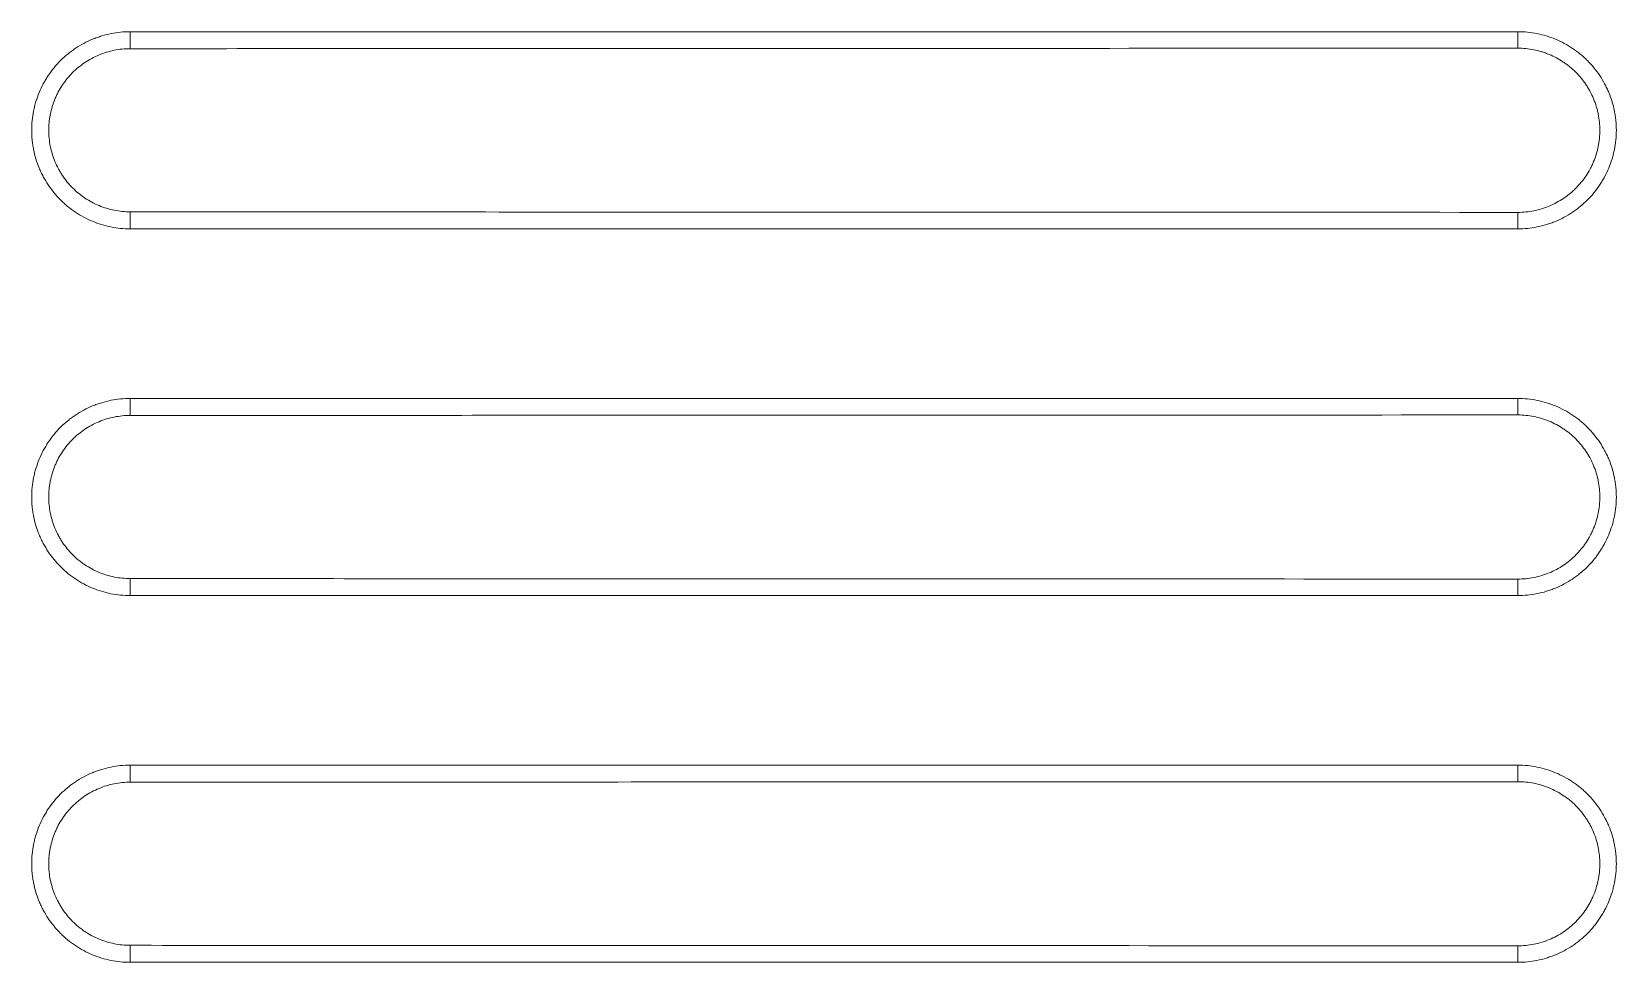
# Model space of a CAD drawing. Header units: millimetres. Extents: x -195 to 1349, y 148 to 750.
# Drawn here: x 928.65 to 948.1, y 390.53 to 401.94 of the extents above; entities that cross this region are included whole.
import ezdxf

# ---------------------------------------------------------------- set-up
doc = ezdxf.new("R2010")
doc.units = ezdxf.units.MM
doc.layers.add('4', color=7, linetype='CONTINUOUS', true_color=0xffffff)

msp = doc.modelspace()

# ---------------------------------------------------------------- linework, layer by layer
at = {"layer": '4', "color": 7, "linetype": 'Continuous', "lineweight": 18}
for points, knots in [([(929.859, 401.945), (929.78, 401.945), (929.701, 401.937), (929.585, 401.914), (929.547, 401.904), (929.49, 401.887), (929.471, 401.881), (929.433, 401.867), (929.415, 401.86), (929.323, 401.822), (929.254, 401.785), (929.171, 401.73), (929.155, 401.719), (929.123, 401.695), (929.108, 401.683), (929.061, 401.645), (929.032, 401.619), (928.948, 401.535), (928.898, 401.474), (928.843, 401.391), (928.832, 401.374), (928.812, 401.34), (928.802, 401.323), (928.774, 401.271), (928.757, 401.235), (928.727, 401.162), (928.714, 401.125), (928.696, 401.068), (928.691, 401.049), (928.681, 401.011), (928.677, 400.991), (928.658, 400.893), (928.65, 400.815), (928.65, 400.697), (928.652, 400.657), (928.658, 400.598), (928.66, 400.578), (928.666, 400.539), (928.669, 400.519), (928.688, 400.422), (928.711, 400.347), (928.749, 400.255), (928.757, 400.237), (928.774, 400.201), (928.783, 400.183), (928.811, 400.13), (928.832, 400.097), (928.897, 399.998), (928.947, 399.937), (929.018, 399.867), (929.032, 399.853), (929.061, 399.826), (929.106, 399.787), (929.154, 399.752), (929.219, 399.708), (929.253, 399.688), (929.323, 399.65), (929.359, 399.633), (929.469, 399.588), (929.545, 399.565), (929.661, 399.541), (929.7, 399.536), (929.78, 399.528), (929.819, 399.526), (929.859, 399.526)], [0, 0, 0, 0, 0.0625, 0.0625, 0.09375, 0.09375, 0.109375, 0.109375, 0.125, 0.125, 0.1875, 0.1875, 0.203125, 0.203125, 0.21875, 0.21875, 0.25, 0.25, 0.3125, 0.3125, 0.328125, 0.328125, 0.34375, 0.34375, 0.375, 0.375, 0.40625, 0.40625, 0.421875, 0.421875, 0.4375, 0.4375, 0.5, 0.5, 0.53125, 0.53125, 0.546875, 0.546875, 0.5625, 0.5625, 0.625, 0.625, 0.640625, 0.640625, 0.65625, 0.65625, 0.6875, 0.6875, 0.75, 0.75, 0.765625, 0.765625, 0.78125, 0.8125, 0.8125, 0.84375, 0.84375, 0.875, 0.875, 0.9375, 0.9375, 0.96875, 0.96875, 1, 1, 1, 1]), ([(946.888, 401.945), (944.343, 401.945), (941.799, 401.945), (937.522, 401.945), (935.789, 401.945), (932.658, 401.945), (931.259, 401.945), (929.859, 401.945)], [0, 0, 0, 0, 0.448302, 0.448302, 0.753513, 0.753513, 1, 1, 1, 1]), ([(946.888, 399.526), (946.968, 399.526), (947.047, 399.534), (947.162, 399.557), (947.201, 399.566), (947.258, 399.584), (947.277, 399.59), (947.314, 399.603), (947.333, 399.61), (947.424, 399.648), (947.494, 399.685), (947.576, 399.74), (947.592, 399.752), (947.624, 399.775), (947.64, 399.788), (947.686, 399.826), (947.715, 399.852), (947.799, 399.936), (947.849, 399.997), (947.904, 400.079), (947.915, 400.096), (947.936, 400.13), (947.945, 400.148), (947.973, 400.2), (947.99, 400.236), (948.02, 400.308), (948.034, 400.346), (948.051, 400.402), (948.056, 400.421), (948.066, 400.46), (948.07, 400.48), (948.09, 400.577), (948.098, 400.656), (948.098, 400.774), (948.096, 400.813), (948.09, 400.873), (948.087, 400.893), (948.082, 400.932), (948.078, 400.952), (948.059, 401.049), (948.036, 401.124), (947.998, 401.216), (947.99, 401.234), (947.973, 401.27), (947.964, 401.288), (947.936, 401.34), (947.916, 401.374), (947.85, 401.472), (947.8, 401.534), (947.73, 401.604), (947.715, 401.618), (947.686, 401.645), (947.641, 401.683), (947.594, 401.719), (947.528, 401.762), (947.494, 401.783), (947.424, 401.82), (947.388, 401.837), (947.278, 401.883), (947.203, 401.906), (947.087, 401.929), (947.047, 401.935), (946.968, 401.943), (946.928, 401.945), (946.888, 401.945)], [0, 0, 0, 0, 0.0625, 0.0625, 0.09375, 0.09375, 0.109375, 0.109375, 0.125, 0.125, 0.1875, 0.1875, 0.203125, 0.203125, 0.21875, 0.21875, 0.25, 0.25, 0.3125, 0.3125, 0.328125, 0.328125, 0.34375, 0.34375, 0.375, 0.375, 0.40625, 0.40625, 0.421875, 0.421875, 0.4375, 0.4375, 0.5, 0.5, 0.53125, 0.53125, 0.546875, 0.546875, 0.5625, 0.5625, 0.625, 0.625, 0.640625, 0.640625, 0.65625, 0.65625, 0.6875, 0.6875, 0.75, 0.75, 0.765625, 0.765625, 0.78125, 0.8125, 0.8125, 0.84375, 0.84375, 0.875, 0.875, 0.9375, 0.9375, 0.96875, 0.96875, 1, 1, 1, 1]), ([(929.859, 399.734), (929.793, 399.735), (929.728, 399.741), (929.633, 399.76), (929.601, 399.768), (929.538, 399.787), (929.507, 399.798), (929.446, 399.823), (929.387, 399.851), (929.331, 399.885), (929.29, 399.912), (929.277, 399.921), (929.251, 399.941), (929.238, 399.951), (929.199, 399.983), (929.175, 400.005), (929.106, 400.074), (929.065, 400.124), (929.019, 400.192), (929.01, 400.206), (928.993, 400.235), (928.985, 400.249), (928.962, 400.292), (928.948, 400.322), (928.923, 400.382), (928.912, 400.413), (928.898, 400.46), (928.893, 400.475), (928.885, 400.507), (928.881, 400.524), (928.872, 400.572), (928.862, 400.637), (928.859, 400.702), (928.859, 400.767), (928.86, 400.8), (928.865, 400.849), (928.867, 400.865), (928.872, 400.898), (928.886, 400.979), (928.91, 401.057), (928.941, 401.132), (928.948, 401.147), (928.962, 401.177), (928.969, 401.192), (928.992, 401.236), (929.009, 401.264), (929.063, 401.345), (929.105, 401.396), (929.163, 401.454), (929.175, 401.465), (929.199, 401.487), (929.212, 401.498), (929.25, 401.529), (929.276, 401.549), (929.33, 401.585), (929.358, 401.602), (929.416, 401.633), (929.446, 401.647), (929.506, 401.672), (929.568, 401.694), (929.631, 401.71), (929.695, 401.723), (929.728, 401.728), (929.793, 401.735), (929.826, 401.736), (929.859, 401.736)], [0, 0, 0, 0, 0.0625, 0.0625, 0.09375, 0.09375, 0.125, 0.125, 0.15625, 0.1875, 0.1875, 0.203125, 0.203125, 0.21875, 0.21875, 0.25, 0.25, 0.3125, 0.3125, 0.328125, 0.328125, 0.34375, 0.34375, 0.375, 0.375, 0.40625, 0.40625, 0.421875, 0.421875, 0.4375, 0.4375, 0.46875, 0.5, 0.5, 0.53125, 0.53125, 0.546875, 0.546875, 0.5625, 0.625, 0.625, 0.640625, 0.640625, 0.65625, 0.65625, 0.6875, 0.6875, 0.75, 0.75, 0.765625, 0.765625, 0.78125, 0.78125, 0.8125, 0.8125, 0.84375, 0.84375, 0.875, 0.875, 0.90625, 0.9375, 0.9375, 0.96875, 0.96875, 1, 1, 1, 1]), ([(946.888, 401.742), (944.343, 401.741), (941.799, 401.741), (937.522, 401.739), (935.789, 401.738), (932.658, 401.737), (931.259, 401.737), (929.859, 401.736)], [0, 0, 0, 0, 0.448296, 0.448296, 0.75351, 0.75351, 1, 1, 1, 1]), ([(946.888, 401.742), (946.955, 401.742), (947.02, 401.736), (947.116, 401.717), (947.148, 401.709), (947.196, 401.695), (947.212, 401.689), (947.243, 401.678), (947.258, 401.672), (947.304, 401.653), (947.363, 401.625), (947.42, 401.591), (947.461, 401.564), (947.474, 401.555), (947.501, 401.535), (947.514, 401.525), (947.553, 401.493), (947.577, 401.471), (947.647, 401.401), (947.688, 401.351), (947.734, 401.282), (947.743, 401.268), (947.76, 401.239), (947.769, 401.225), (947.792, 401.181), (947.806, 401.152), (947.831, 401.091), (947.842, 401.06), (947.857, 401.013), (947.861, 400.997), (947.869, 400.965), (947.873, 400.949), (947.883, 400.9), (947.892, 400.835), (947.895, 400.769), (947.896, 400.703), (947.894, 400.67), (947.889, 400.621), (947.887, 400.604), (947.882, 400.572), (947.868, 400.49), (947.844, 400.412), (947.813, 400.336), (947.806, 400.32), (947.792, 400.29), (947.785, 400.276), (947.761, 400.232), (947.744, 400.204), (947.69, 400.122), (947.648, 400.071), (947.589, 400.012), (947.577, 400), (947.553, 399.978), (947.54, 399.968), (947.502, 399.936), (947.476, 399.917), (947.421, 399.88), (947.393, 399.863), (947.335, 399.832), (947.305, 399.818), (947.244, 399.792), (947.182, 399.77), (947.118, 399.754), (947.053, 399.741), (947.021, 399.736), (946.954, 399.73), (946.921, 399.728), (946.888, 399.728)], [0, 0, 0, 0, 0.0625, 0.0625, 0.09375, 0.09375, 0.109375, 0.109375, 0.125, 0.125, 0.15625, 0.1875, 0.1875, 0.203125, 0.203125, 0.21875, 0.21875, 0.25, 0.25, 0.3125, 0.3125, 0.328125, 0.328125, 0.34375, 0.34375, 0.375, 0.375, 0.40625, 0.40625, 0.421875, 0.421875, 0.4375, 0.4375, 0.46875, 0.5, 0.5, 0.53125, 0.53125, 0.546875, 0.546875, 0.5625, 0.625, 0.625, 0.640625, 0.640625, 0.65625, 0.65625, 0.6875, 0.6875, 0.75, 0.75, 0.765625, 0.765625, 0.78125, 0.78125, 0.8125, 0.8125, 0.84375, 0.84375, 0.875, 0.875, 0.90625, 0.9375, 0.9375, 0.96875, 0.96875, 1, 1, 1, 1]), ([(946.888, 399.728), (944.343, 399.729), (941.799, 399.73), (937.522, 399.732), (935.789, 399.732), (932.658, 399.733), (931.259, 399.734), (929.859, 399.734)], [0, 0, 0, 0, 0.448295, 0.448295, 0.75351, 0.75351, 1, 1, 1, 1]), ([(946.888, 399.526), (944.343, 399.526), (941.799, 399.526), (937.522, 399.526), (935.789, 399.526), (932.658, 399.526), (931.259, 399.526), (929.859, 399.526)], [0, 0, 0, 0, 0.448302, 0.448302, 0.753513, 0.753513, 1, 1, 1, 1]), ([(929.859, 397.445), (929.78, 397.445), (929.701, 397.437), (929.585, 397.414), (929.547, 397.404), (929.49, 397.387), (929.471, 397.381), (929.433, 397.367), (929.415, 397.36), (929.323, 397.322), (929.254, 397.285), (929.171, 397.23), (929.155, 397.219), (929.123, 397.195), (929.108, 397.183), (929.061, 397.145), (929.032, 397.119), (928.948, 397.035), (928.898, 396.974), (928.843, 396.891), (928.832, 396.874), (928.812, 396.84), (928.802, 396.823), (928.774, 396.771), (928.757, 396.735), (928.727, 396.662), (928.714, 396.625), (928.696, 396.568), (928.691, 396.549), (928.681, 396.511), (928.677, 396.491), (928.658, 396.393), (928.65, 396.315), (928.65, 396.197), (928.652, 396.157), (928.658, 396.098), (928.66, 396.078), (928.666, 396.039), (928.669, 396.019), (928.688, 395.922), (928.711, 395.847), (928.749, 395.755), (928.757, 395.737), (928.774, 395.701), (928.783, 395.683), (928.811, 395.63), (928.832, 395.597), (928.897, 395.498), (928.947, 395.437), (929.018, 395.367), (929.032, 395.353), (929.061, 395.326), (929.106, 395.287), (929.154, 395.252), (929.219, 395.208), (929.253, 395.188), (929.323, 395.15), (929.359, 395.133), (929.469, 395.088), (929.545, 395.065), (929.661, 395.041), (929.7, 395.036), (929.78, 395.028), (929.819, 395.026), (929.859, 395.026)], [0, 0, 0, 0, 0.0625, 0.0625, 0.09375, 0.09375, 0.109375, 0.109375, 0.125, 0.125, 0.1875, 0.1875, 0.203125, 0.203125, 0.21875, 0.21875, 0.25, 0.25, 0.3125, 0.3125, 0.328125, 0.328125, 0.34375, 0.34375, 0.375, 0.375, 0.40625, 0.40625, 0.421875, 0.421875, 0.4375, 0.4375, 0.5, 0.5, 0.53125, 0.53125, 0.546875, 0.546875, 0.5625, 0.5625, 0.625, 0.625, 0.640625, 0.640625, 0.65625, 0.65625, 0.6875, 0.6875, 0.75, 0.75, 0.765625, 0.765625, 0.78125, 0.8125, 0.8125, 0.84375, 0.84375, 0.875, 0.875, 0.9375, 0.9375, 0.96875, 0.96875, 1, 1, 1, 1]), ([(946.888, 397.445), (944.343, 397.445), (941.799, 397.445), (937.522, 397.445), (935.789, 397.445), (932.658, 397.445), (931.259, 397.445), (929.859, 397.445)], [0, 0, 0, 0, 0.448302, 0.448302, 0.753513, 0.753513, 1, 1, 1, 1]), ([(946.888, 395.026), (946.968, 395.026), (947.047, 395.034), (947.162, 395.057), (947.201, 395.066), (947.258, 395.084), (947.277, 395.09), (947.314, 395.103), (947.333, 395.11), (947.424, 395.148), (947.494, 395.185), (947.576, 395.24), (947.592, 395.252), (947.624, 395.275), (947.64, 395.288), (947.686, 395.326), (947.715, 395.352), (947.799, 395.436), (947.849, 395.497), (947.904, 395.579), (947.915, 395.596), (947.936, 395.63), (947.945, 395.648), (947.973, 395.7), (947.99, 395.736), (948.02, 395.808), (948.034, 395.846), (948.051, 395.902), (948.056, 395.921), (948.066, 395.96), (948.07, 395.98), (948.09, 396.077), (948.098, 396.156), (948.098, 396.274), (948.096, 396.313), (948.09, 396.373), (948.087, 396.393), (948.082, 396.432), (948.078, 396.452), (948.059, 396.549), (948.036, 396.624), (947.998, 396.716), (947.99, 396.734), (947.973, 396.77), (947.964, 396.788), (947.936, 396.84), (947.916, 396.874), (947.85, 396.972), (947.8, 397.034), (947.73, 397.104), (947.715, 397.118), (947.686, 397.145), (947.641, 397.183), (947.594, 397.219), (947.528, 397.262), (947.494, 397.283), (947.424, 397.32), (947.388, 397.337), (947.278, 397.383), (947.203, 397.406), (947.087, 397.429), (947.047, 397.435), (946.968, 397.443), (946.928, 397.445), (946.888, 397.445)], [0, 0, 0, 0, 0.0625, 0.0625, 0.09375, 0.09375, 0.109375, 0.109375, 0.125, 0.125, 0.1875, 0.1875, 0.203125, 0.203125, 0.21875, 0.21875, 0.25, 0.25, 0.3125, 0.3125, 0.328125, 0.328125, 0.34375, 0.34375, 0.375, 0.375, 0.40625, 0.40625, 0.421875, 0.421875, 0.4375, 0.4375, 0.5, 0.5, 0.53125, 0.53125, 0.546875, 0.546875, 0.5625, 0.5625, 0.625, 0.625, 0.640625, 0.640625, 0.65625, 0.65625, 0.6875, 0.6875, 0.75, 0.75, 0.765625, 0.765625, 0.78125, 0.8125, 0.8125, 0.84375, 0.84375, 0.875, 0.875, 0.9375, 0.9375, 0.96875, 0.96875, 1, 1, 1, 1]), ([(929.859, 395.234), (929.793, 395.235), (929.728, 395.241), (929.633, 395.26), (929.601, 395.268), (929.538, 395.287), (929.507, 395.298), (929.446, 395.323), (929.387, 395.351), (929.331, 395.385), (929.29, 395.412), (929.277, 395.421), (929.251, 395.441), (929.238, 395.451), (929.199, 395.483), (929.175, 395.505), (929.106, 395.574), (929.065, 395.624), (929.019, 395.692), (929.01, 395.706), (928.993, 395.735), (928.985, 395.749), (928.962, 395.792), (928.948, 395.822), (928.923, 395.882), (928.912, 395.913), (928.898, 395.96), (928.893, 395.975), (928.885, 396.007), (928.881, 396.024), (928.872, 396.072), (928.862, 396.137), (928.859, 396.202), (928.859, 396.267), (928.86, 396.3), (928.865, 396.349), (928.867, 396.365), (928.872, 396.398), (928.886, 396.479), (928.91, 396.557), (928.941, 396.632), (928.948, 396.647), (928.962, 396.677), (928.969, 396.692), (928.992, 396.736), (929.009, 396.764), (929.063, 396.845), (929.105, 396.896), (929.163, 396.954), (929.175, 396.965), (929.199, 396.987), (929.212, 396.998), (929.25, 397.029), (929.276, 397.049), (929.33, 397.085), (929.358, 397.102), (929.416, 397.133), (929.446, 397.147), (929.506, 397.172), (929.568, 397.194), (929.631, 397.21), (929.695, 397.223), (929.728, 397.228), (929.793, 397.235), (929.826, 397.236), (929.859, 397.236)], [0, 0, 0, 0, 0.0625, 0.0625, 0.09375, 0.09375, 0.125, 0.125, 0.15625, 0.1875, 0.1875, 0.203125, 0.203125, 0.21875, 0.21875, 0.25, 0.25, 0.3125, 0.3125, 0.328125, 0.328125, 0.34375, 0.34375, 0.375, 0.375, 0.40625, 0.40625, 0.421875, 0.421875, 0.4375, 0.4375, 0.46875, 0.5, 0.5, 0.53125, 0.53125, 0.546875, 0.546875, 0.5625, 0.625, 0.625, 0.640625, 0.640625, 0.65625, 0.65625, 0.6875, 0.6875, 0.75, 0.75, 0.765625, 0.765625, 0.78125, 0.78125, 0.8125, 0.8125, 0.84375, 0.84375, 0.875, 0.875, 0.90625, 0.9375, 0.9375, 0.96875, 0.96875, 1, 1, 1, 1]), ([(946.888, 397.242), (944.343, 397.241), (941.799, 397.241), (937.522, 397.239), (935.789, 397.238), (932.658, 397.237), (931.259, 397.237), (929.859, 397.236)], [0, 0, 0, 0, 0.448296, 0.448296, 0.75351, 0.75351, 1, 1, 1, 1]), ([(946.888, 397.242), (946.955, 397.242), (947.02, 397.236), (947.116, 397.217), (947.148, 397.209), (947.196, 397.195), (947.212, 397.189), (947.243, 397.178), (947.258, 397.172), (947.304, 397.153), (947.363, 397.125), (947.42, 397.091), (947.461, 397.064), (947.474, 397.055), (947.501, 397.035), (947.514, 397.025), (947.553, 396.993), (947.577, 396.971), (947.647, 396.901), (947.688, 396.851), (947.734, 396.782), (947.743, 396.768), (947.76, 396.739), (947.769, 396.725), (947.792, 396.681), (947.806, 396.652), (947.831, 396.591), (947.842, 396.56), (947.857, 396.513), (947.861, 396.497), (947.869, 396.465), (947.873, 396.449), (947.883, 396.4), (947.892, 396.335), (947.895, 396.269), (947.896, 396.203), (947.894, 396.17), (947.889, 396.121), (947.887, 396.104), (947.882, 396.072), (947.868, 395.99), (947.844, 395.912), (947.813, 395.836), (947.806, 395.82), (947.792, 395.79), (947.785, 395.776), (947.761, 395.732), (947.744, 395.704), (947.69, 395.622), (947.648, 395.571), (947.589, 395.512), (947.577, 395.5), (947.553, 395.478), (947.54, 395.468), (947.502, 395.436), (947.476, 395.417), (947.421, 395.38), (947.393, 395.363), (947.335, 395.332), (947.305, 395.318), (947.244, 395.292), (947.182, 395.27), (947.118, 395.254), (947.053, 395.241), (947.021, 395.236), (946.954, 395.23), (946.921, 395.228), (946.888, 395.228)], [0, 0, 0, 0, 0.0625, 0.0625, 0.09375, 0.09375, 0.109375, 0.109375, 0.125, 0.125, 0.15625, 0.1875, 0.1875, 0.203125, 0.203125, 0.21875, 0.21875, 0.25, 0.25, 0.3125, 0.3125, 0.328125, 0.328125, 0.34375, 0.34375, 0.375, 0.375, 0.40625, 0.40625, 0.421875, 0.421875, 0.4375, 0.4375, 0.46875, 0.5, 0.5, 0.53125, 0.53125, 0.546875, 0.546875, 0.5625, 0.625, 0.625, 0.640625, 0.640625, 0.65625, 0.65625, 0.6875, 0.6875, 0.75, 0.75, 0.765625, 0.765625, 0.78125, 0.78125, 0.8125, 0.8125, 0.84375, 0.84375, 0.875, 0.875, 0.90625, 0.9375, 0.9375, 0.96875, 0.96875, 1, 1, 1, 1]), ([(946.888, 395.228), (944.343, 395.229), (941.799, 395.23), (937.522, 395.232), (935.789, 395.232), (932.658, 395.233), (931.259, 395.234), (929.859, 395.234)], [0, 0, 0, 0, 0.448295, 0.448295, 0.75351, 0.75351, 1, 1, 1, 1]), ([(946.888, 395.026), (944.343, 395.026), (941.799, 395.026), (937.522, 395.026), (935.789, 395.026), (932.658, 395.026), (931.259, 395.026), (929.859, 395.026)], [0, 0, 0, 0, 0.448302, 0.448302, 0.753513, 0.753513, 1, 1, 1, 1]), ([(929.859, 392.945), (929.78, 392.945), (929.701, 392.937), (929.585, 392.914), (929.547, 392.904), (929.49, 392.887), (929.471, 392.881), (929.433, 392.867), (929.415, 392.86), (929.323, 392.822), (929.254, 392.785), (929.171, 392.73), (929.155, 392.719), (929.123, 392.695), (929.108, 392.683), (929.061, 392.645), (929.032, 392.619), (928.948, 392.535), (928.898, 392.474), (928.843, 392.391), (928.832, 392.374), (928.812, 392.34), (928.802, 392.323), (928.774, 392.271), (928.757, 392.235), (928.727, 392.162), (928.714, 392.125), (928.696, 392.068), (928.691, 392.049), (928.681, 392.011), (928.677, 391.991), (928.658, 391.893), (928.65, 391.815), (928.65, 391.697), (928.652, 391.657), (928.658, 391.598), (928.66, 391.578), (928.666, 391.539), (928.669, 391.519), (928.688, 391.422), (928.711, 391.347), (928.749, 391.255), (928.757, 391.237), (928.774, 391.201), (928.783, 391.183), (928.811, 391.13), (928.832, 391.097), (928.897, 390.998), (928.947, 390.937), (929.018, 390.867), (929.032, 390.853), (929.061, 390.826), (929.106, 390.787), (929.154, 390.752), (929.219, 390.708), (929.253, 390.688), (929.323, 390.65), (929.359, 390.633), (929.469, 390.588), (929.545, 390.565), (929.661, 390.541), (929.7, 390.536), (929.78, 390.528), (929.819, 390.526), (929.859, 390.526)], [0, 0, 0, 0, 0.0625, 0.0625, 0.09375, 0.09375, 0.109375, 0.109375, 0.125, 0.125, 0.1875, 0.1875, 0.203125, 0.203125, 0.21875, 0.21875, 0.25, 0.25, 0.3125, 0.3125, 0.328125, 0.328125, 0.34375, 0.34375, 0.375, 0.375, 0.40625, 0.40625, 0.421875, 0.421875, 0.4375, 0.4375, 0.5, 0.5, 0.53125, 0.53125, 0.546875, 0.546875, 0.5625, 0.5625, 0.625, 0.625, 0.640625, 0.640625, 0.65625, 0.65625, 0.6875, 0.6875, 0.75, 0.75, 0.765625, 0.765625, 0.78125, 0.8125, 0.8125, 0.84375, 0.84375, 0.875, 0.875, 0.9375, 0.9375, 0.96875, 0.96875, 1, 1, 1, 1]), ([(946.888, 392.945), (944.343, 392.945), (941.799, 392.945), (937.522, 392.945), (935.789, 392.945), (932.658, 392.945), (931.259, 392.945), (929.859, 392.945)], [0, 0, 0, 0, 0.448302, 0.448302, 0.753513, 0.753513, 1, 1, 1, 1]), ([(946.888, 390.526), (946.968, 390.526), (947.047, 390.534), (947.162, 390.557), (947.201, 390.566), (947.258, 390.584), (947.277, 390.59), (947.314, 390.603), (947.333, 390.61), (947.424, 390.648), (947.494, 390.685), (947.576, 390.74), (947.592, 390.752), (947.624, 390.775), (947.64, 390.788), (947.686, 390.826), (947.715, 390.852), (947.799, 390.936), (947.849, 390.997), (947.904, 391.079), (947.915, 391.096), (947.936, 391.13), (947.945, 391.148), (947.973, 391.2), (947.99, 391.236), (948.02, 391.308), (948.034, 391.346), (948.051, 391.402), (948.056, 391.421), (948.066, 391.46), (948.07, 391.48), (948.09, 391.577), (948.098, 391.656), (948.098, 391.774), (948.096, 391.813), (948.09, 391.873), (948.087, 391.893), (948.082, 391.932), (948.078, 391.952), (948.059, 392.049), (948.036, 392.124), (947.998, 392.216), (947.99, 392.234), (947.973, 392.27), (947.964, 392.288), (947.936, 392.34), (947.916, 392.374), (947.85, 392.472), (947.8, 392.534), (947.73, 392.604), (947.715, 392.618), (947.686, 392.645), (947.641, 392.683), (947.594, 392.719), (947.528, 392.762), (947.494, 392.783), (947.424, 392.82), (947.388, 392.837), (947.278, 392.883), (947.203, 392.906), (947.087, 392.929), (947.047, 392.935), (946.968, 392.943), (946.928, 392.945), (946.888, 392.945)], [0, 0, 0, 0, 0.0625, 0.0625, 0.09375, 0.09375, 0.109375, 0.109375, 0.125, 0.125, 0.1875, 0.1875, 0.203125, 0.203125, 0.21875, 0.21875, 0.25, 0.25, 0.3125, 0.3125, 0.328125, 0.328125, 0.34375, 0.34375, 0.375, 0.375, 0.40625, 0.40625, 0.421875, 0.421875, 0.4375, 0.4375, 0.5, 0.5, 0.53125, 0.53125, 0.546875, 0.546875, 0.5625, 0.5625, 0.625, 0.625, 0.640625, 0.640625, 0.65625, 0.65625, 0.6875, 0.6875, 0.75, 0.75, 0.765625, 0.765625, 0.78125, 0.8125, 0.8125, 0.84375, 0.84375, 0.875, 0.875, 0.9375, 0.9375, 0.96875, 0.96875, 1, 1, 1, 1]), ([(929.859, 390.734), (929.793, 390.735), (929.728, 390.741), (929.633, 390.76), (929.601, 390.768), (929.538, 390.787), (929.507, 390.798), (929.446, 390.823), (929.387, 390.851), (929.331, 390.885), (929.29, 390.912), (929.277, 390.921), (929.251, 390.941), (929.238, 390.951), (929.199, 390.983), (929.175, 391.005), (929.106, 391.074), (929.065, 391.124), (929.019, 391.192), (929.01, 391.206), (928.993, 391.235), (928.985, 391.249), (928.962, 391.292), (928.948, 391.322), (928.923, 391.382), (928.912, 391.413), (928.898, 391.46), (928.893, 391.475), (928.885, 391.507), (928.881, 391.524), (928.872, 391.572), (928.862, 391.637), (928.859, 391.702), (928.859, 391.767), (928.86, 391.8), (928.865, 391.849), (928.867, 391.865), (928.872, 391.898), (928.886, 391.979), (928.91, 392.057), (928.941, 392.132), (928.948, 392.147), (928.962, 392.177), (928.969, 392.192), (928.992, 392.236), (929.009, 392.264), (929.063, 392.345), (929.105, 392.396), (929.163, 392.454), (929.175, 392.465), (929.199, 392.487), (929.212, 392.498), (929.25, 392.529), (929.276, 392.549), (929.33, 392.585), (929.358, 392.602), (929.416, 392.633), (929.446, 392.647), (929.506, 392.672), (929.568, 392.694), (929.631, 392.71), (929.695, 392.723), (929.728, 392.728), (929.793, 392.735), (929.826, 392.736), (929.859, 392.736)], [0, 0, 0, 0, 0.0625, 0.0625, 0.09375, 0.09375, 0.125, 0.125, 0.15625, 0.1875, 0.1875, 0.203125, 0.203125, 0.21875, 0.21875, 0.25, 0.25, 0.3125, 0.3125, 0.328125, 0.328125, 0.34375, 0.34375, 0.375, 0.375, 0.40625, 0.40625, 0.421875, 0.421875, 0.4375, 0.4375, 0.46875, 0.5, 0.5, 0.53125, 0.53125, 0.546875, 0.546875, 0.5625, 0.625, 0.625, 0.640625, 0.640625, 0.65625, 0.65625, 0.6875, 0.6875, 0.75, 0.75, 0.765625, 0.765625, 0.78125, 0.78125, 0.8125, 0.8125, 0.84375, 0.84375, 0.875, 0.875, 0.90625, 0.9375, 0.9375, 0.96875, 0.96875, 1, 1, 1, 1]), ([(946.888, 392.742), (944.343, 392.741), (941.799, 392.741), (937.522, 392.739), (935.789, 392.738), (932.658, 392.737), (931.259, 392.737), (929.859, 392.736)], [0, 0, 0, 0, 0.448296, 0.448296, 0.75351, 0.75351, 1, 1, 1, 1]), ([(946.888, 392.742), (946.955, 392.742), (947.02, 392.736), (947.116, 392.717), (947.148, 392.709), (947.196, 392.695), (947.212, 392.689), (947.243, 392.678), (947.258, 392.672), (947.304, 392.653), (947.363, 392.625), (947.42, 392.591), (947.461, 392.564), (947.474, 392.555), (947.501, 392.535), (947.514, 392.525), (947.553, 392.493), (947.577, 392.471), (947.647, 392.401), (947.688, 392.351), (947.734, 392.282), (947.743, 392.268), (947.76, 392.239), (947.769, 392.225), (947.792, 392.181), (947.806, 392.152), (947.831, 392.091), (947.842, 392.06), (947.857, 392.013), (947.861, 391.997), (947.869, 391.965), (947.873, 391.949), (947.883, 391.9), (947.892, 391.835), (947.895, 391.769), (947.896, 391.703), (947.894, 391.67), (947.889, 391.621), (947.887, 391.604), (947.882, 391.572), (947.868, 391.49), (947.844, 391.412), (947.813, 391.336), (947.806, 391.32), (947.792, 391.29), (947.785, 391.276), (947.761, 391.232), (947.744, 391.204), (947.69, 391.122), (947.648, 391.071), (947.589, 391.012), (947.577, 391), (947.553, 390.978), (947.54, 390.968), (947.502, 390.936), (947.476, 390.917), (947.421, 390.88), (947.393, 390.863), (947.335, 390.832), (947.305, 390.818), (947.244, 390.792), (947.182, 390.77), (947.118, 390.754), (947.053, 390.741), (947.021, 390.736), (946.954, 390.73), (946.921, 390.728), (946.888, 390.728)], [0, 0, 0, 0, 0.0625, 0.0625, 0.09375, 0.09375, 0.109375, 0.109375, 0.125, 0.125, 0.15625, 0.1875, 0.1875, 0.203125, 0.203125, 0.21875, 0.21875, 0.25, 0.25, 0.3125, 0.3125, 0.328125, 0.328125, 0.34375, 0.34375, 0.375, 0.375, 0.40625, 0.40625, 0.421875, 0.421875, 0.4375, 0.4375, 0.46875, 0.5, 0.5, 0.53125, 0.53125, 0.546875, 0.546875, 0.5625, 0.625, 0.625, 0.640625, 0.640625, 0.65625, 0.65625, 0.6875, 0.6875, 0.75, 0.75, 0.765625, 0.765625, 0.78125, 0.78125, 0.8125, 0.8125, 0.84375, 0.84375, 0.875, 0.875, 0.90625, 0.9375, 0.9375, 0.96875, 0.96875, 1, 1, 1, 1]), ([(946.888, 390.728), (944.343, 390.729), (941.799, 390.73), (937.522, 390.732), (935.789, 390.732), (932.658, 390.733), (931.259, 390.734), (929.859, 390.734)], [0, 0, 0, 0, 0.448295, 0.448295, 0.75351, 0.75351, 1, 1, 1, 1]), ([(946.888, 390.526), (944.343, 390.526), (941.799, 390.526), (937.522, 390.526), (935.789, 390.526), (932.658, 390.526), (931.259, 390.526), (929.859, 390.526)], [0, 0, 0, 0, 0.448302, 0.448302, 0.753513, 0.753513, 1, 1, 1, 1])]:
    msp.add_open_spline(points, degree=3, knots=knots, dxfattribs=at)
at = {"layer": '4', "color": 7, "linetype": 'Continuous', "lineweight": 13}
for points in [[(929.859, 401.945), (929.859, 401.875), (929.859, 401.806), (929.859, 401.736)], [(946.888, 401.742), (946.888, 401.81), (946.888, 401.877), (946.888, 401.945)], [(929.859, 399.734), (929.859, 399.665), (929.859, 399.595), (929.859, 399.526)], [(946.888, 399.526), (946.888, 399.593), (946.888, 399.661), (946.888, 399.728)], [(929.859, 397.445), (929.859, 397.375), (929.859, 397.306), (929.859, 397.236)], [(946.888, 397.242), (946.888, 397.31), (946.888, 397.377), (946.888, 397.445)], [(929.859, 395.234), (929.859, 395.165), (929.859, 395.095), (929.859, 395.026)], [(946.888, 395.026), (946.888, 395.093), (946.888, 395.161), (946.888, 395.228)], [(929.859, 392.945), (929.859, 392.875), (929.859, 392.806), (929.859, 392.736)], [(946.888, 392.742), (946.888, 392.81), (946.888, 392.877), (946.888, 392.945)], [(929.859, 390.734), (929.859, 390.665), (929.859, 390.595), (929.859, 390.526)], [(946.888, 390.526), (946.888, 390.593), (946.888, 390.661), (946.888, 390.728)]]:
    msp.add_open_spline(points, degree=3, dxfattribs=at)

doc.saveas('drawing.dxf')
